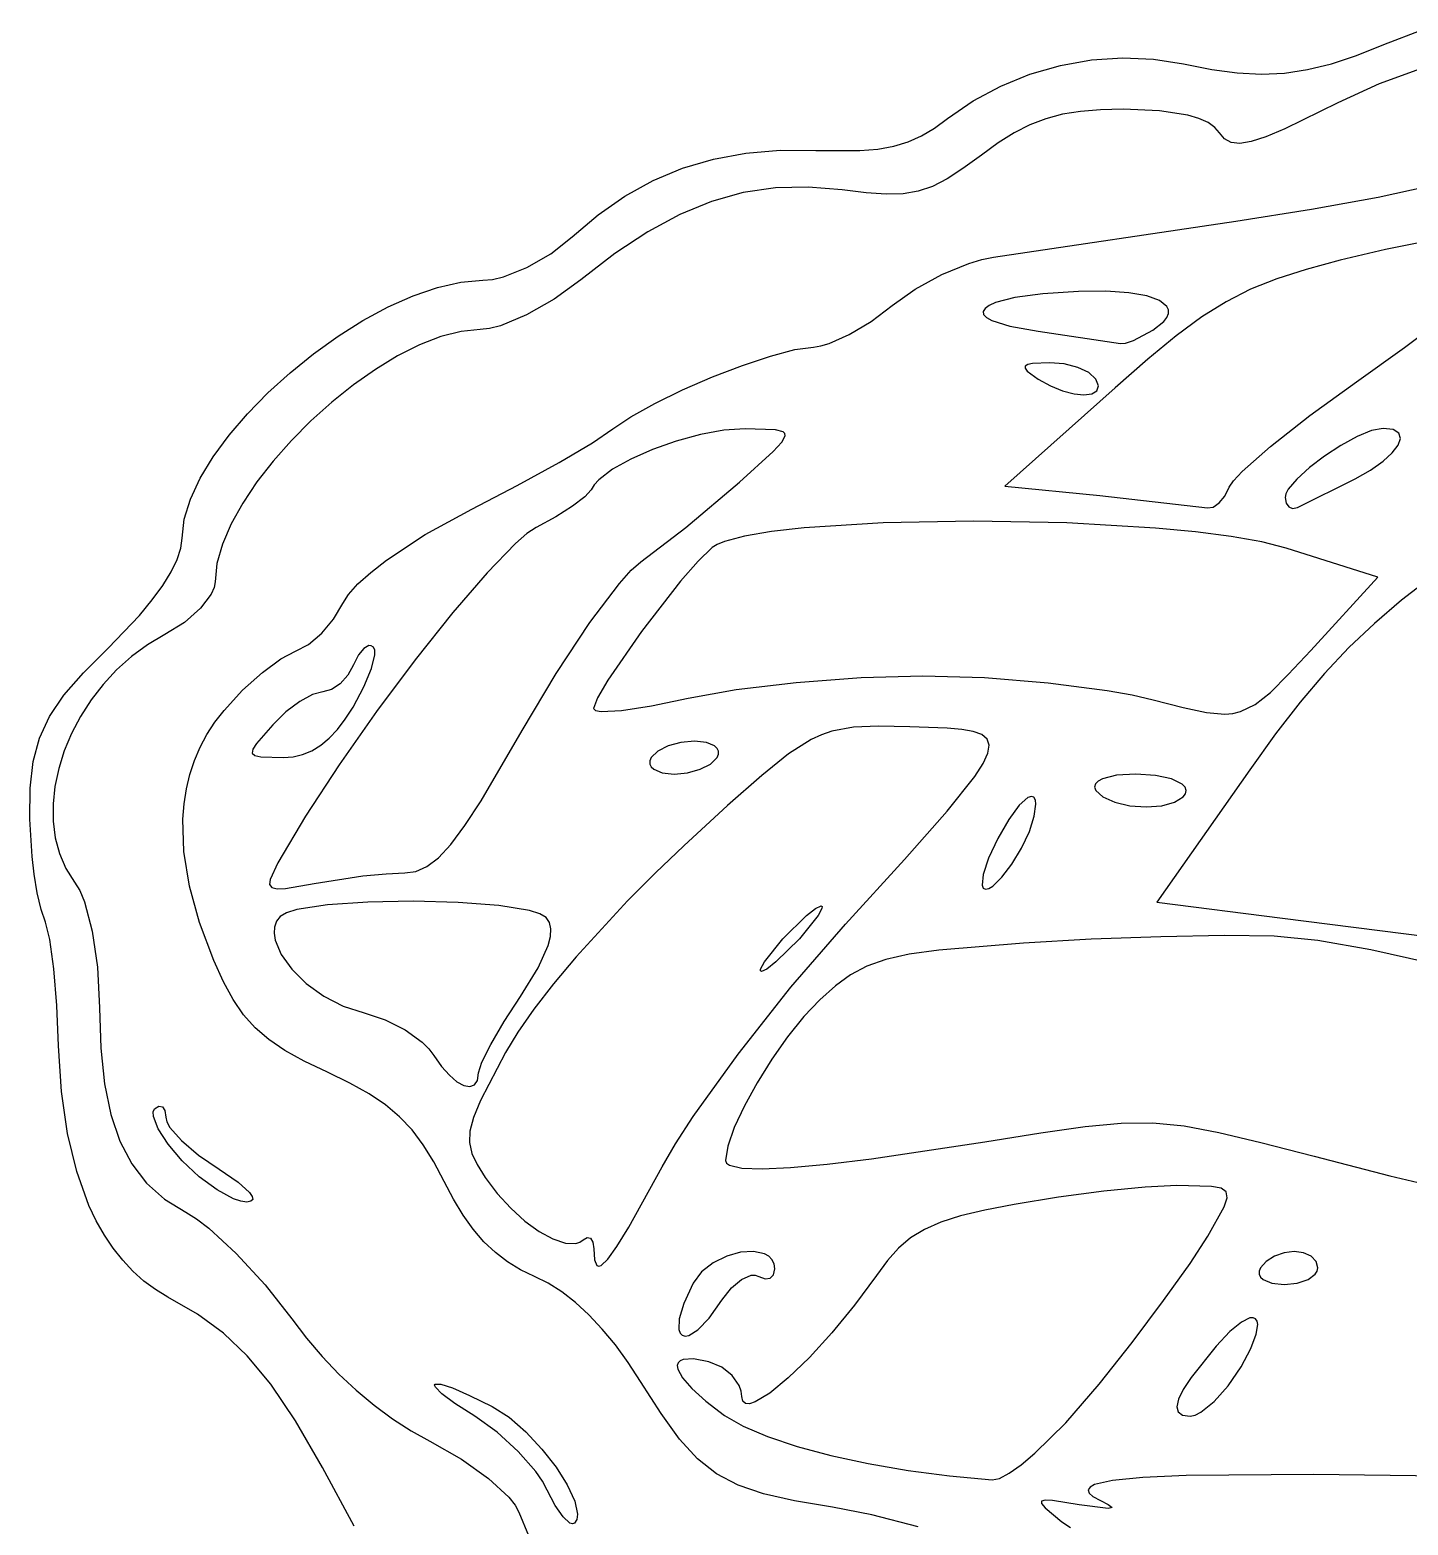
# Model space of a CAD drawing. Extents: x 9 to 1857, y 16 to 982.
# Drawn here: x 610.8 to 792.6, y 161.4 to 358.7 of the extents above; entities that cross this region are included whole.
import ezdxf

# ---------------------------------------------------------------- set-up
doc = ezdxf.new("R2010")
doc.units = 0

msp = doc.modelspace()

# ---------------------------------------------------------------- linework, layer by layer
at = {"layer": 'Layer 1'}
for p, q in [((789.44072, 356.79955), (794.503313, 358.730898)), ((782.514215, 354.259942), (785.833535, 355.359815)), ((785.833535, 355.359815), (789.44072, 356.79955)), ((742.746529, 352.882921), (746.760549, 354.036272)), ((746.760549, 354.036272), (750.860378, 354.765466)), ((750.860378, 354.765466), (754.980806, 355.055372)), ((754.980806, 355.055372), (759.056623, 354.89086)), ((759.056623, 354.89086), (763.02262, 354.2568)), ((763.02262, 354.2568), (766.722566, 353.520377)), ((766.722566, 353.520377), (770.108143, 353.065852)), ((776.337682, 353.041137), (779.382389, 353.490269)), ((779.382389, 353.490269), (782.514215, 354.259942)), ((794.299383, 353.591425), (788.811832, 351.603182)), ((735.236755, 349.364265), (738.883527, 351.320542)), ((738.883527, 351.320542), (742.746529, 352.882921)), ((770.108143, 353.065852), (773.279725, 352.902885)), ((773.279725, 352.902885), (776.337682, 353.041137)), ((788.811832, 351.603182), (783.36213, 349.09277)), ((731.87142, 347.02922), (735.236755, 349.364265)), ((747.039626, 347.591828), (744.838675, 347.010166)), ((749.423981, 347.976505), (747.039626, 347.591828)), ((752.068871, 348.189072), (749.423981, 347.976505)), ((755.05143, 348.2544), (752.068871, 348.189072)), ((759.818408, 348.053102), (755.05143, 348.2544)), ((763.572155, 347.460156), (759.818408, 348.053102)), ((765.047932, 347.021948), (763.572155, 347.460156)), ((783.36213, 349.09277), (776.381882, 345.676545)), ((728.425314, 344.754538), (730.139618, 345.769466)), ((730.139618, 345.769466), (731.87142, 347.02922)), ((742.743993, 346.206648), (740.678447, 345.156399)), ((744.838675, 347.010166), (742.743993, 346.206648)), ((766.245039, 346.491988), (765.047932, 347.021948)), ((767.155023, 345.872327), (766.245039, 346.491988)), ((767.76943, 345.16502), (767.155023, 345.872327)), ((776.381882, 345.676545), (773.879995, 344.631847)), ((722.669315, 343.005548), (724.76197, 343.389895)), ((724.76197, 343.389895), (726.6567, 343.96712)), ((726.6567, 343.96712), (728.425314, 344.754538)), ((738.564904, 343.834547), (736.32623, 342.21622)), ((740.678447, 345.156399), (738.564904, 343.834547)), ((768.428654, 344.363954), (767.76943, 345.16502)), ((769.282235, 343.888167), (768.428654, 344.363954)), ((770.41726, 343.759595), (769.282235, 343.888167)), ((771.920817, 344.000176), (770.41726, 343.759595)), ((773.879995, 344.631847), (771.920817, 344.000176)), ((696.899767, 340.47707), (700.981155, 341.684223)), ((700.981155, 341.684223), (705.264275, 342.476901)), ((705.264275, 342.476901), (709.76163, 342.859549)), ((709.76163, 342.859549), (714.48572, 342.83661)), ((714.48572, 342.83661), (720.306926, 342.796762)), ((720.306926, 342.796762), (722.669315, 343.005548)), ((736.32623, 342.21622), (733.902034, 340.429308)), ((693.007612, 338.850997), (696.899767, 340.47707)), ((733.902034, 340.429308), (731.798617, 339.059739)), ((689.292186, 336.801559), (693.007612, 338.850997)), ((709.149803, 337.884872), (704.913786, 337.25406)), ((713.484124, 337.999302), (709.149803, 337.884872)), ((717.96633, 337.61439), (713.484124, 337.999302)), ((721.125628, 337.226956), (717.96633, 337.61439)), ((727.986396, 337.430337), (725.99373, 337.099355)), ((729.874048, 338.071941), (727.986396, 337.430337)), ((731.798617, 339.059739), (729.874048, 338.071941)), ((788.689208, 336.678301), (795.306006, 338.109725)), ((685.740989, 334.324311), (689.292186, 336.801559)), ((700.726492, 336.089824), (696.538341, 334.37512)), ((704.913786, 337.25406), (700.726492, 336.089824)), ((723.754117, 337.043419), (721.125628, 337.226956)), ((725.99373, 337.099355), (723.754117, 337.043419)), ((779.90144, 335.074064), (788.689208, 336.678301)), ((682.34152, 331.41481), (685.740989, 334.324311)), ((696.538341, 334.37512), (692.29975, 332.092908)), ((737.91347, 328.74619), (769.89137, 333.48396)), ((769.89137, 333.48396), (779.90144, 335.074064)), ((692.29975, 332.092908), (687.96114, 329.226145)), ((679.514186, 329.17641), (682.34152, 331.41481)), ((789.660517, 329.76037), (783.6813, 328.34705)), ((794.716587, 330.758156), (789.660517, 329.76037)), ((676.3624, 327.359977), (679.514186, 329.17641)), ((687.96114, 329.226145), (683.47293, 325.75779)), ((731.106691, 326.43389), (734.695819, 327.916337)), ((734.695819, 327.916337), (736.378452, 328.425954)), ((736.378452, 328.425954), (737.91347, 328.74619)), ((783.6813, 328.34705), (779.186445, 327.132264)), ((667.632876, 325.4544), (670.53652, 325.69595)), ((670.53652, 325.69595), (671.819915, 325.810935)), ((671.819915, 325.810935), (673.248924, 326.141246)), ((673.248924, 326.141246), (676.3624, 327.359977)), ((683.47293, 325.75779), (679.956512, 323.203204)), ((727.584053, 324.508703), (731.106691, 326.43389)), ((775.308322, 325.886493), (771.850044, 324.498224)), ((779.186445, 327.132264), (775.308322, 325.886493)), ((658.044515, 322.178861), (661.336185, 323.652392)), ((661.336185, 323.652392), (664.549201, 324.758726)), ((664.549201, 324.758726), (667.632876, 325.4544)), ((724.56587, 322.35063), (727.584053, 324.508703)), ((744.42297, 323.912415), (740.762319, 323.399856)), ((749.14303, 324.2292), (744.42297, 323.912415)), ((752.755081, 324.254967), (749.14303, 324.2292)), ((755.770951, 324.045524), (752.755081, 324.254967)), ((758.148133, 323.623091), (755.770951, 324.045524)), ((759.84412, 323.009891), (758.148133, 323.623091)), ((771.850044, 324.498224), (768.614725, 322.855944)), ((654.724883, 320.381596), (658.044515, 322.178861)), ((679.956512, 323.203204), (676.282452, 321.111221)), ((721.781655, 320.265935), (724.56587, 322.35063)), ((736.817569, 321.98375), (736.570982, 321.584057)), ((737.366193, 322.371312), (736.817569, 321.98375)), ((738.210658, 322.740607), (737.366193, 322.371312)), ((740.762319, 323.399856), (738.210658, 322.740607)), ((760.816406, 322.228146), (759.84412, 323.009891)), ((761.017878, 321.781014), (760.816406, 322.228146)), ((761.022484, 321.300078), (761.017878, 321.781014)), ((768.614725, 322.855944), (765.405478, 320.84814)), ((651.427978, 318.304062), (654.724883, 320.381596)), ((672.886182, 319.69772), (671.428289, 319.312863)), ((676.282452, 321.111221), (672.886182, 319.69772)), ((718.896049, 318.540521), (721.781655, 320.265935)), ((736.570982, 321.584057), (736.632631, 321.178368)), ((736.632631, 321.178368), (737.008713, 320.772818)), ((737.008713, 320.772818), (737.705426, 320.373544)), ((737.705426, 320.373544), (740.085536, 319.61836)), ((758.96599, 319.09386), (760.419848, 320.247909)), ((760.419848, 320.247909), (760.824912, 320.788117)), ((760.824912, 320.788117), (761.022484, 321.300078)), ((765.405478, 320.84814), (762.025416, 318.363298)), ((792.189266, 316.818648), (798.033225, 321.231893)), ((648.20449, 315.989721), (651.427978, 318.304062)), ((664.991423, 318.252781), (662.177736, 317.160793)), ((667.681812, 318.939879), (664.991423, 318.252781)), ((670.20313, 319.17858), (667.681812, 318.939879)), ((671.428289, 319.312863), (670.20313, 319.17858)), ((716.249728, 317.353722), (718.896049, 318.540521)), ((740.085536, 319.61836), (743.82254, 318.9619)), ((743.82254, 318.9619), (754.68424, 317.36591)), ((755.358137, 317.411612), (756.390065, 317.752634)), ((756.390065, 317.752634), (758.96604, 319.09386)), ((762.025416, 318.363298), (758.277652, 315.289906)), ((758.96604, 319.09386), (758.96599, 319.09386)), ((645.105107, 313.482037), (648.20449, 315.989721)), ((659.286527, 315.707421), (656.363568, 313.936172)), ((662.177736, 317.160793), (659.286527, 315.707421)), ((708.522258, 315.696078), (711.734582, 316.540223)), ((711.734582, 316.540223), (714.18337, 316.88487)), ((714.18337, 316.88487), (715.122761, 317.018344)), ((715.122761, 317.018344), (716.249728, 317.353722)), ((754.68424, 317.36591), (755.358137, 317.411612)), ((785.8144, 312.2727), (792.189266, 316.818648)), ((656.363568, 313.936172), (653.454633, 311.890552)), ((700.842705, 312.932558), (704.805324, 314.45825)), ((704.805324, 314.45825), (708.522258, 315.696078)), ((742.128602, 314.363116), (742.113054, 314.083745)), ((742.113054, 314.083745), (742.395341, 313.714389)), ((742.449708, 314.563503), (742.128602, 314.363116)), ((743.08409, 314.695908), (742.449708, 314.563503)), ((745.32357, 314.80078), (743.08409, 314.695908)), ((747.277551, 314.642288), (745.32357, 314.80078)), ((749.079384, 314.186154), (747.277551, 314.642288)), ((750.528842, 313.502565), (749.079384, 314.186154)), ((758.277652, 315.289906), (753.9653, 311.51645)), ((642.180521, 310.824475), (645.105107, 313.482037)), ((653.454633, 311.890552), (650.605496, 309.61407)), ((696.893325, 311.224816), (700.842705, 312.932558)), ((742.395341, 313.714389), (743.82254, 312.66171)), ((743.82254, 312.66171), (745.448106, 311.754188)), ((751.4257, 312.66171), (750.528842, 313.502565)), ((751.76532, 311.754188), (751.4257, 312.66171)), ((751.4257, 312.66171), (751.4257, 312.66171)), ((779.672864, 307.844194), (785.8144, 312.2727)), ((639.481419, 308.060496), (642.180521, 310.824475)), ((693.216109, 309.440843), (696.893325, 311.224816)), ((753.9653, 311.51645), (739.4326, 298.54165)), ((745.448106, 311.754188), (747.056436, 311.105959)), ((747.056436, 311.105959), (748.559695, 310.717021)), ((748.559695, 310.717021), (749.870048, 310.587375)), ((749.870048, 310.587375), (750.899659, 310.717021)), ((750.899659, 310.717021), (751.560695, 311.105959)), ((751.560695, 311.105959), (751.76532, 311.754188)), ((637.058493, 305.233565), (639.481419, 308.060496)), ((650.605496, 309.61407), (647.86193, 307.15023)), ((690.069983, 307.686456), (693.216109, 309.440843)), ((774.464338, 303.750749), (779.672864, 307.844194)), ((647.86193, 307.15023), (645.26971, 304.54254)), ((685.025265, 304.248155), (687.71387, 306.06747)), ((687.71387, 306.06747), (690.069983, 307.686456)), ((702.344443, 305.896265), (699.253677, 305.331665)), ((705.15262, 306.08598), (702.344443, 305.896265)), ((709.172975, 305.942608), (705.15262, 306.08598)), ((710.153367, 305.672348), (709.172975, 305.942608)), ((787.831468, 305.851079), (785.905183, 305.056423)), ((789.3649, 306.14476), (787.831468, 305.851079)), ((790.677035, 305.981711), (789.3649, 306.14476)), ((791.424239, 305.526435), (790.677035, 305.981711)), ((634.962431, 302.387145), (637.058493, 305.233565)), ((645.26971, 304.54254), (642.874609, 301.834508)), ((680.613216, 301.646303), (685.025265, 304.248155)), ((696.059693, 304.463122), (692.941868, 303.361578)), ((699.253677, 305.331665), (696.059693, 304.463122)), ((708.870798, 303.074451), (710.010995, 304.321005)), ((710.010995, 304.321005), (710.435613, 305.159392)), ((710.382303, 305.451378), (710.153367, 305.672348)), ((710.435613, 305.159392), (710.382303, 305.451378)), ((783.770147, 303.890374), (781.610463, 302.482514)), ((785.905183, 305.056423), (783.770147, 303.890374)), ((790.561225, 302.915293), (791.337837, 303.942421)), ((791.337837, 303.942421), (791.635008, 304.829737)), ((791.635008, 304.829737), (791.424239, 305.526435)), ((633.243923, 299.5647), (634.962431, 302.387145)), ((690.079573, 302.097974), (687.652185, 300.743254)), ((692.941868, 303.361578), (690.079573, 302.097974)), ((704.4088, 299.0259), (708.870798, 303.074451)), ((770.738992, 300.447855), (774.464338, 303.750749)), ((781.610463, 302.482514), (779.610233, 300.962423)), ((789.333667, 301.799156), (790.561225, 302.915293)), ((642.874609, 301.834508), (640.7224, 299.069638)), ((675.089594, 298.609184), (680.613216, 301.646303)), ((687.652185, 300.743254), (685.839076, 299.368358)), ((769.604441, 299.235204), (770.738992, 300.447855)), ((779.610233, 300.962423), (777.953561, 299.459682)), ((785.6397, 299.50308), (787.68366, 300.644817)), ((787.68366, 300.644817), (789.333667, 301.799156)), ((631.953659, 296.809694), (633.243923, 299.5647)), ((640.7224, 299.069638), (638.858858, 296.291439)), ((669.06627, 295.48407), (675.089594, 298.609184)), ((684.81962, 298.04423), (684.018315, 297.132298)), ((685.21893, 298.695514), (684.81962, 298.04423)), ((685.839076, 299.368358), (685.21893, 298.695514)), ((697.316449, 293.052396), (704.4088, 299.0259)), ((739.4326, 298.54165), (751.946, 297.2776)), ((768.449859, 297.213114), (769.0469, 298.39105)), ((769.0469, 298.39105), (769.047, 298.391)), ((769.047, 298.391), (769.604441, 299.235204)), ((776.824549, 298.103874), (776.515448, 297.521564)), ((777.953561, 299.459682), (776.824549, 298.103874)), ((778.0366, 295.71486), (785.6397, 299.50308)), ((785.6397, 299.50308), (785.6397, 299.50308)), ((631.142328, 294.165589), (631.953659, 296.809694)), ((638.858858, 296.291439), (637.329756, 293.543417)), ((684.018315, 297.132298), (682.383091, 295.88749)), ((751.946, 297.2776), (766.1568, 295.64835)), ((766.909991, 295.751748), (767.70595, 296.303341)), ((767.70595, 296.303341), (768.449859, 297.213114)), ((776.515448, 297.521564), (776.4073, 297.02458)), ((776.4073, 297.02458), (776.535864, 296.270455)), ((776.535864, 296.270455), (776.885913, 295.772142)), ((630.86062, 291.67585), (631.142328, 294.165589)), ((662.94901, 292.120349), (669.06627, 295.48407)), ((680.152047, 294.473542), (677.56328, 293.05419)), ((682.383091, 295.88749), (680.152047, 294.473542)), ((766.1568, 295.64835), (766.909991, 295.751748)), ((776.885913, 295.772142), (777.40398, 295.572618)), ((777.40398, 295.572618), (778.0366, 295.71486)), ((637.329756, 293.543417), (636.180869, 290.869079)), ((657.823134, 288.740363), (662.94901, 292.120349)), ((676.365375, 292.263156), (674.862512, 290.974037)), ((677.56328, 293.05419), (676.365375, 292.263156)), ((691.3748, 288.5222), (697.316449, 293.052396)), ((708.626366, 292.53815), (705.070725, 291.938266)), ((712.949472, 293.02794), (708.626366, 292.53815)), ((723.369214, 293.677617), (712.949472, 293.02794)), ((735.272225, 293.888066), (723.369214, 293.677617)), ((747.600776, 293.660055), (735.272225, 293.888066)), ((759.297141, 292.99435), (747.600776, 293.660055)), ((764.577713, 292.497602), (759.297141, 292.99435)), ((769.303591, 291.891719), (764.577713, 292.497602)), ((630.206211, 288.862207), (630.695208, 290.355913)), ((630.695208, 290.355913), (630.86062, 291.67585)), ((636.180869, 290.869079), (635.457969, 288.311931)), ((674.862512, 290.974037), (671.09684, 287.102773)), ((700.7907, 290.40783), (698.95945, 288.629896)), ((701.465481, 290.831803), (700.7907, 290.40783)), ((702.414764, 291.228192), (701.465481, 290.831803)), ((705.070725, 291.938266), (702.414764, 291.228192)), ((773.342559, 291.176796), (769.303591, 291.891719)), ((776.5624, 290.35293), (773.342559, 291.176796)), ((788.6689, 286.50897), (776.5624, 290.35293)), ((629.40449, 287.210864), (630.206211, 288.862207)), ((635.457969, 288.311931), (635.20683, 285.91548)), ((655.749764, 287.130471), (657.823134, 288.740363)), ((690.131171, 287.435671), (691.3748, 288.5222)), ((698.95945, 288.629896), (696.645015, 285.992294)), ((628.300905, 285.418018), (629.40449, 287.210864)), ((654.0656, 285.619955), (655.749764, 287.130471)), ((671.09684, 287.102773), (666.576121, 281.842864)), ((688.555954, 285.681695), (690.131171, 287.435671)), ((779.7895, 276.83751), (788.6689, 286.50897)), ((795.739288, 286.525923), (791.793175, 283.483313)), ((626.906316, 283.4998), (628.300905, 285.418018)), ((634.685019, 284.265328), (633.264246, 282.400257)), ((635.071857, 285.131572), (634.685019, 284.265328)), ((635.20683, 285.91548), (635.071857, 285.131572)), ((652.05337, 283.03497), (652.817762, 284.243294)), ((652.817762, 284.243294), (654.0656, 285.619955)), ((684.66736, 280.536713), (688.555954, 285.681695)), ((696.645015, 285.992294), (691.463321, 279.356706)), ((625.231584, 281.472345), (626.906316, 283.4998)), ((633.264246, 282.400257), (631.1615, 280.549126)), ((650.851193, 280.977112), (652.05337, 283.03497)), ((791.793175, 283.483313), (788.188555, 280.413889)), ((621.08513, 277.15425), (625.231584, 281.472345)), ((631.1615, 280.549126), (628.59377, 278.94079)), ((649.277891, 279.105021), (650.851193, 280.977112)), ((666.576121, 281.842864), (661.610211, 275.596773)), ((680.222236, 273.817873), (684.66736, 280.536713)), ((788.188555, 280.413889), (784.824025, 277.215677)), ((628.59377, 278.94079), (626.301509, 277.597549)), ((647.537529, 277.625122), (649.277891, 279.105021)), ((691.463321, 279.356706), (687.039092, 272.938305)), ((617.82093, 273.888125), (621.08513, 277.15425)), ((626.301509, 277.597549), (624.169896, 276.036147)), ((643.876215, 275.742594), (645.83417, 276.74384)), ((645.83417, 276.74384), (647.537529, 277.625122)), ((654.115934, 276.244425), (653.48573, 274.95686)), ((654.819303, 277.111543), (654.115934, 276.244425)), ((655.509985, 277.481998), (654.819303, 277.111543)), ((655.82374, 277.457162), (655.509985, 277.481998)), ((656.10213, 277.27958), (655.82374, 277.457162)), ((655.825663, 274.440565), (656.275422, 276.26942)), ((656.272178, 276.893067), (656.10213, 277.27958)), ((656.275422, 276.26942), (656.272178, 276.893067)), ((776.835363, 273.65136), (779.7895, 276.83751)), ((784.824025, 277.215677), (781.598179, 273.786705)), ((622.208713, 274.283382), (620.427742, 272.366056)), ((624.169896, 276.036147), (622.208713, 274.283382)), ((641.442633, 273.936035), (643.876215, 275.742594)), ((653.48573, 274.95686), (652.741686, 273.570922)), ((654.841179, 272.052698), (655.825663, 274.440565)), ((661.610211, 275.596773), (656.508966, 268.766965)), ((615.266449, 270.944609), (617.82093, 273.888125)), ((620.427742, 272.366056), (618.836763, 270.310968)), ((638.843364, 271.580484), (641.442633, 273.936035)), ((651.728358, 272.435958), (650.578938, 271.66909)), ((652.741686, 273.570922), (651.728358, 272.435958)), ((675.7338, 266.2558), (680.222236, 273.817873)), ((687.039092, 272.938305), (685.671487, 270.572187)), ((703.963678, 271.694447), (711.90245, 272.630832)), ((711.90245, 272.630832), (720.457272, 273.264934)), ((720.457272, 273.264934), (728.6124, 273.50003)), ((728.6124, 273.50005), (736.722244, 273.252792)), ((728.6124, 273.50003), (728.6124, 273.50005)), ((736.722244, 273.252792), (745.15365, 272.574119)), ((745.15365, 272.574119), (752.909756, 271.567678)), ((774.469959, 271.295734), (776.835363, 273.65136)), ((781.598179, 273.786705), (778.409613, 270.024998)), ((613.353923, 268.138096), (615.266449, 270.944609)), ((636.38835, 268.93226), (638.843364, 271.580484)), ((648.072128, 271.044619), (646.372245, 270.111195)), ((649.42662, 271.38744), (648.072128, 271.044619)), ((650.578938, 271.66909), (649.42662, 271.38744)), ((653.4103, 269.3655), (654.841179, 272.052698)), ((685.671487, 270.572187), (685.1658, 269.17433)), ((692.80672, 269.534393), (697.6567, 270.5525)), ((697.6567, 270.5525), (703.963678, 271.694447)), ((752.909756, 271.567678), (756.223052, 270.973936)), ((756.223052, 270.973936), (758.9937, 270.33712)), ((758.9937, 270.33712), (762.944418, 269.309302)), ((772.449589, 269.694457), (774.469959, 271.295734)), ((618.836763, 270.310968), (617.445558, 268.144919)), ((635.187192, 267.380605), (636.38835, 268.93226)), ((644.544233, 268.729729), (642.80535, 267.04278)), ((646.372245, 270.111195), (644.544233, 268.729729)), ((656.508966, 268.766965), (651.582242, 261.755905)), ((652.390958, 267.774641), (653.4103, 269.3655)), ((653.4103, 269.3655), (653.4103, 269.3655)), ((685.1658, 269.17433), (685.420741, 268.920714)), ((685.420741, 268.920714), (686.151411, 268.800086)), ((686.151411, 268.800086), (688.835004, 268.935181)), ((688.835004, 268.935181), (692.80672, 269.534393)), ((762.944418, 269.309302), (766.021666, 268.65495)), ((766.021666, 268.65495), (768.469143, 268.450241)), ((768.469143, 268.450241), (769.532874, 268.540308)), ((769.532874, 268.540308), (770.53055, 268.771351)), ((770.53055, 268.771351), (772.449589, 269.694457)), ((778.409613, 270.024998), (775.156921, 265.828584)), ((612.015585, 265.282975), (613.353923, 268.138096)), ((617.445558, 268.144919), (616.263908, 265.894709)), ((634.134956, 265.757964), (635.187192, 267.380605)), ((642.80535, 267.04278), (640.677462, 264.578609)), ((650.260156, 265.259412), (651.342504, 266.407096)), ((651.342504, 266.407096), (652.390958, 267.774641)), ((719.451634, 266.719693), (716.602148, 266.188631)), ((722.764329, 266.849143), (719.451634, 266.719693)), ((726.88964, 266.76079), (722.764329, 266.849143)), ((731.828542, 266.576024), (726.88964, 266.76079)), ((733.73848, 266.410267), (731.828542, 266.576024)), ((735.258329, 266.143152), (733.73848, 266.410267)), ((611.183672, 262.193639), (612.015585, 265.282975)), ((616.263908, 265.894709), (615.301595, 263.587137)), ((633.231664, 264.0649), (634.134956, 265.757964)), ((640.677462, 264.578609), (640.194009, 263.808395)), ((649.139131, 264.328139), (650.260156, 265.259412)), ((670.321642, 256.987881), (675.7338, 266.2558)), ((696.663324, 264.699031), (694.993414, 264.232321)), ((698.45621, 264.87044), (696.663324, 264.699031)), ((700.037227, 264.699031), (698.45621, 264.87044)), ((701.130251, 264.232321), (700.037227, 264.699031)), ((713.866465, 265.07215), (710.895179, 263.186443)), ((715.241919, 265.715056), (713.866465, 265.07215)), ((716.602148, 266.188631), (715.241919, 265.715056)), ((736.37528, 265.735347), (735.258329, 266.143152)), ((737.07652, 265.147519), (736.37528, 265.735347)), ((737.34924, 264.340336), (737.07652, 265.147519)), ((775.156921, 265.828584), (771.7387, 261.09549)), ((615.301595, 263.587137), (614.5684, 261.249005)), ((632.477338, 262.301976), (633.231664, 264.0649)), ((640.194009, 263.808395), (640.117249, 263.283498)), ((640.117249, 263.283498), (640.461957, 262.956968)), ((640.461957, 262.956968), (641.242906, 262.781859)), ((641.242906, 262.781859), (644.17263, 262.69811)), ((644.17263, 262.69811), (645.49618, 262.798261)), ((645.49618, 262.798261), (646.761925, 263.101015)), ((646.761925, 263.101015), (647.974649, 263.609824)), ((647.974649, 263.609824), (649.139131, 264.328139)), ((692.76898, 262.69811), (692.587959, 262.261735)), ((693.633095, 263.541589), (692.76898, 262.69811)), ((694.993414, 264.232321), (693.633095, 263.541589)), ((700.594185, 261.854636), (701.4583, 262.69811)), ((701.462983, 263.910503), (701.130251, 264.232321)), ((701.4583, 262.69811), (701.639321, 263.134488)), ((701.4583, 262.69811), (701.4583, 262.69811)), ((701.636778, 263.541589), (701.462983, 263.910503)), ((701.639321, 263.134488), (701.636778, 263.541589)), ((710.895179, 263.186443), (707.338884, 260.347702)), ((736.557879, 261.910575), (737.18063, 263.274465)), ((737.18063, 263.274465), (737.34924, 264.340336)), ((610.790418, 258.684478), (611.183672, 262.193639)), ((614.5684, 261.249005), (614.074104, 258.907112)), ((631.41568, 258.568792), (631.872003, 260.469752)), ((631.872003, 260.469752), (632.477338, 262.301976)), ((651.582242, 261.755905), (647.139894, 254.966059)), ((692.587959, 262.261735), (692.590502, 261.854636)), ((692.590502, 261.854636), (692.764297, 261.485721)), ((692.764297, 261.485721), (693.097029, 261.163903)), ((693.097029, 261.163903), (694.190053, 260.697191)), ((694.190053, 260.697191), (695.77107, 260.52578)), ((695.77107, 260.52578), (697.563956, 260.697191)), ((697.563956, 260.697191), (699.233866, 261.163903)), ((699.233866, 261.163903), (700.594185, 261.854636)), ((735.468176, 260.209333), (736.557879, 261.910575)), ((756.7251, 260.52578), (754.150835, 260.364579)), ((759.305323, 260.354369), (756.7251, 260.52578)), ((771.7387, 261.09549), (759.4693, 243.61749)), ((610.768059, 254.569885), (610.790418, 258.684478)), ((614.074104, 258.907112), (613.828489, 256.588259)), ((631.108392, 256.599657), (631.41568, 258.568792)), ((707.338884, 260.347702), (702.848173, 256.37212)), ((731.836676, 255.637465), (735.468176, 260.209333)), ((751.37539, 259.227553), (751.266448, 258.810669)), ((751.266448, 258.810669), (751.42251, 258.35345)), ((751.733819, 259.597743), (751.37539, 259.227553)), ((752.326215, 259.914883), (751.733819, 259.597743)), ((754.150835, 260.364579), (752.326215, 259.914883)), ((761.418288, 259.887658), (759.305323, 260.354369)), ((762.845958, 259.196924), (761.418288, 259.887658)), ((763.234672, 258.789825), (762.845958, 259.196924)), ((763.3703, 258.35345), (763.234672, 258.789825)), ((613.828489, 256.588259), (613.841336, 254.319245)), ((630.950163, 254.56291), (631.108392, 256.599657)), ((668.183165, 253.718708), (670.321642, 256.987881)), ((742.483183, 257.437112), (741.326121, 256.404205)), ((742.928419, 257.588144), (742.483183, 257.437112)), ((743.25873, 257.46588), (742.928419, 257.588144)), ((743.458841, 257.095706), (743.25873, 257.46588)), ((743.317455, 254.959548), (743.530921, 256.536221)), ((743.530921, 256.536221), (743.458841, 257.095706)), ((751.42251, 258.35345), (752.362223, 257.509976)), ((752.362223, 257.509976), (753.928363, 256.819242)), ((753.928363, 256.819242), (755.902873, 256.352531)), ((760.12663, 256.352531), (761.812688, 256.819242)), ((761.812688, 256.819242), (762.951902, 257.509976)), ((762.951902, 257.509976), (763.262076, 257.917075)), ((763.262076, 257.917075), (763.3703, 258.35345)), ((763.3703, 258.35345), (763.3703, 258.35345)), ((611.04883, 249.66425), (610.768059, 254.569885)), ((631.080967, 250.288828), (630.950163, 254.56291)), ((647.139894, 254.966059), (643.49178, 248.79989)), ((702.848173, 256.37212), (697.07364, 251.07589)), ((726.183645, 249.244203), (731.836676, 255.637465)), ((739.943919, 254.545248), (738.49295, 252.03833)), ((741.326121, 256.404205), (739.943919, 254.545248)), ((742.671269, 252.956323), (743.317455, 254.959548)), ((755.902873, 256.352531), (758.0677, 256.18112)), ((758.0677, 256.18112), (760.12663, 256.352531)), ((613.841336, 254.319245), (614.122426, 252.126871)), ((666.326059, 251.241761), (668.183165, 253.718708)), ((741.6453, 250.74701), (742.671269, 252.956323)), ((614.122426, 252.126871), (614.681541, 250.037937)), ((664.677552, 249.46882), (666.326059, 251.241761)), ((697.07364, 251.07589), (693.30867, 247.500174)), ((738.49295, 252.03833), (737.290732, 249.429524)), ((740.3706, 248.639597), (741.6453, 250.74701)), ((741.6453, 250.74701), (741.6453, 250.74701)), ((611.318577, 247.298444), (611.04883, 249.66425)), ((614.681541, 250.037937), (615.528462, 248.079244)), ((631.808275, 245.751044), (631.080967, 250.288828)), ((643.49178, 248.79989), (642.458417, 246.605832)), ((663.164871, 248.31166), (664.677552, 249.46882)), ((718.4066, 240.71489), (726.183645, 249.244203)), ((737.290732, 249.429524), (736.585795, 247.293136)), ((739.047154, 246.913809), (740.3706, 248.639597)), ((611.74631, 244.871544), (611.318577, 247.298444)), ((615.528462, 248.079244), (616.67297, 246.27759)), ((648.25998, 246.08447), (654.686484, 247.078424)), ((654.686484, 247.078424), (657.775127, 247.380789)), ((657.775127, 247.380789), (660.25588, 247.49184)), ((660.25588, 247.49184), (660.2559, 247.4918)), ((660.2559, 247.4918), (661.715245, 247.682061)), ((661.715245, 247.682061), (663.164871, 248.31166)), ((693.30867, 247.500174), (689.634556, 243.804361)), ((736.585795, 247.293136), (736.431081, 245.84963)), ((737.831338, 245.747736), (739.047154, 246.913809)), ((612.273238, 242.668667), (611.74631, 244.871544)), ((616.67297, 246.27759), (617.36059, 245.142639)), ((617.36059, 245.142639), (617.983427, 243.660914)), ((633.132269, 240.954056), (631.808275, 245.751044)), ((642.458417, 246.605832), (642.39462, 245.946527)), ((642.39462, 245.946527), (642.68793, 245.547613)), ((642.68793, 245.547613), (643.379734, 245.385519)), ((643.379734, 245.385519), (644.511418, 245.436677)), ((644.511418, 245.436677), (648.25998, 246.08447)), ((736.431081, 245.84963), (736.576601, 245.456603)), ((736.576601, 245.456603), (736.87953, 245.31947)), ((736.87953, 245.31947), (737.312659, 245.430247)), ((737.312659, 245.430247), (737.831338, 245.747736)), ((617.983427, 243.660914), (619.004141, 239.813127)), ((650.051381, 243.26962), (645.980869, 242.642519)), ((655.381354, 243.632981), (650.051381, 243.26962)), ((661.341634, 243.735412), (655.381354, 243.632981)), ((667.303068, 243.579723), (661.341634, 243.735412)), ((672.636504, 243.168721), (667.303068, 243.579723)), ((676.712789, 242.505217), (672.636504, 243.168721)), ((689.634556, 243.804361), (682.847165, 236.386634)), ((713.246039, 241.870814), (714.436143, 242.804239)), ((714.436143, 242.804239), (715.16813, 243.14706)), ((715.279618, 242.804239), (714.780246, 241.870814)), ((715.16813, 243.14706), (715.306067, 243.058385)), ((715.306067, 243.058385), (715.279618, 242.804239)), ((759.4693, 243.61749), (776.0833, 241.5173)), ((612.84057, 240.97493), (612.273238, 242.668667)), ((613.401204, 238.681241), (612.84057, 240.97493)), ((635.05313, 235.90236), (633.132269, 240.954056)), ((643.310879, 241.09299), (643.044926, 240.343617)), ((643.79897, 241.74887), (643.310879, 241.09299)), ((644.614521, 242.229189), (643.79897, 241.74887)), ((645.980869, 242.642519), (644.614521, 242.229189)), ((678.08289, 242.079655), (676.712789, 242.505217)), ((678.90277, 241.59202), (678.08289, 242.079655)), ((679.335632, 240.94769), (678.90277, 241.59202)), ((679.525897, 240.120902), (679.335632, 240.94769)), ((710.1501, 238.80239), (713.246039, 241.870814)), ((714.780246, 241.870814), (712.32243, 238.80239)), ((776.0833, 241.5173), (795.1599, 239.1098)), ((619.004141, 239.813127), (619.673895, 235.046197)), ((643.044926, 240.343617), (642.987211, 239.516766)), ((642.987211, 239.516766), (643.123832, 238.62845)), ((679.175515, 237.910332), (679.472785, 239.10925)), ((679.472785, 239.10925), (679.525897, 240.120902)), ((707.69228, 235.733975), (710.1501, 238.80239)), ((712.32243, 238.80239), (709.226487, 235.733975)), ((710.1501, 238.80239), (710.1501, 238.80239)), ((711.197319, 232.393629), (718.4066, 240.71489)), ((760.013675, 239.062096), (750.798081, 238.726231)), ((768.431456, 239.201966), (760.013675, 239.062096)), ((774.9655, 239.11652), (768.431456, 239.201966)), ((780.7101, 238.543767), (774.9655, 239.11652)), ((613.909891, 234.844868), (613.401204, 238.681241)), ((643.123832, 238.62845), (643.924483, 236.731482)), ((677.845385, 234.941082), (679.175515, 237.910332)), ((730.732887, 237.294972), (726.821109, 236.749521)), ((741.8706, 238.22369), (730.732887, 237.294972)), ((750.798081, 238.726231), (741.8706, 238.22369)), ((787.707836, 237.326022), (780.7101, 238.543767)), ((795.372601, 235.627027), (787.707836, 237.326022)), ((614.310626, 230.0004), (613.909891, 234.844868)), ((619.673895, 235.046197), (619.93147, 229.67209)), ((636.324977, 233.119384), (635.05313, 235.90236)), ((643.924483, 236.731482), (645.335675, 234.78083)), ((675.52927, 231.19392), (677.845385, 234.941082)), ((682.847165, 236.386634), (679.878025, 232.831813)), ((707.192911, 234.800551), (707.69228, 235.733975)), ((709.226487, 235.733975), (708.036385, 234.800551)), ((721.206584, 235.189343), (719.061788, 234.051779)), ((723.71935, 236.068117), (721.206584, 235.189343)), ((726.821109, 236.749521), (723.71935, 236.068117)), ((637.600976, 230.770229), (636.324977, 233.119384)), ((645.335675, 234.78083), (647.246204, 232.904607)), ((647.246204, 232.904607), (649.544865, 231.23093)), ((679.878025, 232.831813), (677.288012, 229.491085)), ((707.166462, 234.546405), (707.192911, 234.800551)), ((707.3044, 234.45773), (707.166462, 234.546405)), ((708.036385, 234.800551), (707.3044, 234.45773)), ((719.061788, 234.051779), (717.063934, 232.594008)), ((649.544865, 231.23093), (652.120455, 229.887912)), ((673.367525, 227.860935), (675.52927, 231.19392)), ((704.227241, 223.578652), (711.197319, 232.393629)), ((717.063934, 232.594008), (714.992, 230.75461)), ((614.5474, 224.68243), (614.310626, 230.0004)), ((619.93147, 229.67209), (620.114205, 224.338882)), ((638.964874, 228.772567), (637.600976, 230.770229)), ((652.120455, 229.887912), (654.86177, 229.00367)), ((654.86177, 229.00367), (657.635836, 228.111887)), ((677.288012, 229.491085), (675.149194, 226.447994)), ((714.992, 230.75461), (712.896718, 228.547565)), ((640.500419, 227.04407), (638.964874, 228.772567)), ((642.291359, 225.502409), (640.500419, 227.04407)), ((657.635836, 228.111887), (660.296838, 226.75826)), ((671.597244, 224.850699), (673.367525, 227.860935)), ((712.896718, 228.547565), (710.754446, 225.870786)), ((644.421442, 224.065256), (642.291359, 225.502409)), ((660.296838, 226.75826), (662.542598, 225.12663)), ((662.542598, 225.12663), (663.415332, 224.264015)), ((675.149194, 226.447994), (673.53364, 223.78609)), ((710.754446, 225.870786), (708.665774, 222.895705)), ((614.922117, 218.639748), (614.5474, 224.68243)), ((620.114205, 224.338882), (620.612506, 219.661202)), ((646.974417, 222.650283), (644.421442, 224.065256)), ((663.415332, 224.264015), (664.07094, 223.40084)), ((664.07094, 223.40084), (665.095178, 221.934337)), ((673.53364, 223.78609), (670.228542, 217.437534)), ((670.401108, 222.493748), (671.597244, 224.850699)), ((698.291168, 215.32132), (704.227241, 223.578652)), ((650.03403, 221.17516), (646.974417, 222.650283)), ((652.992799, 219.739926), (650.03403, 221.17516)), ((665.095178, 221.934337), (666.124453, 220.771616)), ((669.818827, 220.10595), (669.96179, 221.12065)), ((669.96179, 221.12065), (669.9618, 221.12062)), ((669.9618, 221.12062), (670.401108, 222.493748)), ((708.665774, 222.895705), (706.731294, 219.79375)), ((620.612506, 219.661202), (621.446472, 215.591604)), ((655.522744, 218.32445), (652.992799, 219.739926)), ((666.124453, 220.771616), (667.115121, 219.929568)), ((667.115121, 219.929568), (668.023536, 219.425085)), ((668.023536, 219.425085), (668.806056, 219.27506)), ((668.806056, 219.27506), (669.419034, 219.496384)), ((669.419034, 219.496384), (669.818827, 220.10595)), ((706.731294, 219.79375), (705.051595, 216.736353)), ((615.722276, 213.100437), (614.922117, 218.639748)), ((657.690453, 216.866338), (655.522744, 218.32445)), ((670.228542, 217.437534), (669.299843, 215.218069)), ((621.446472, 215.591604), (622.6362, 212.08264)), ((627.043162, 215.943727), (627.23183, 216.34703)), ((627.068134, 215.353544), (627.043162, 215.943727)), ((627.699327, 213.725397), (627.068134, 215.353544)), ((627.23183, 216.34703), (627.797477, 216.71018)), ((627.797477, 216.71018), (628.26069, 216.62204)), ((628.26069, 216.62204), (628.573671, 216.119015)), ((628.573671, 216.119015), (628.68862, 215.23751)), ((628.68862, 215.23751), (628.832718, 214.634135)), ((659.562518, 215.303192), (657.690453, 216.866338)), ((661.205527, 213.572618), (659.562518, 215.303192)), ((669.299843, 215.218069), (668.819241, 213.42234)), ((695.959259, 211.730319), (698.291168, 215.32132)), ((705.051595, 216.736353), (703.72727, 213.894944)), ((616.93956, 208.083601), (615.722276, 213.100437)), ((629.006065, 211.688309), (627.699327, 213.725397)), ((628.832718, 214.634135), (629.245705, 213.901399)), ((629.245705, 213.901399), (630.76252, 212.160571)), ((662.686073, 211.612218), (661.205527, 213.572618)), ((668.819241, 213.42234), (668.760884, 211.890742)), ((703.72727, 213.894944), (702.858908, 211.440953)), ((736.7909, 212.0015), (744.191632, 213.187444)), ((744.191632, 213.187444), (750.011253, 214.011109)), ((750.011253, 214.011109), (754.758904, 214.450122)), ((754.758904, 214.450122), (758.943725, 214.482111)), ((758.943725, 214.482111), (763.074855, 214.084703)), ((763.074855, 214.084703), (767.661434, 213.235525)), ((767.661434, 213.235525), (773.212603, 211.912205)), ((622.6362, 212.08264), (624.201786, 209.086863)), ((630.869, 209.468), (629.006065, 211.688309)), ((630.76252, 212.160571), (633.007405, 210.240481)), ((664.070743, 209.359598), (662.686073, 211.612218)), ((668.760884, 211.890742), (669.09892, 210.463671)), ((694.1839, 208.67299), (695.959259, 211.730319)), ((702.858908, 211.440953), (702.5471, 209.54581)), ((721.846573, 209.767012), (736.7909, 212.0015)), ((773.212603, 211.912205), (780.2375, 210.09237)), ((633.116973, 207.363344), (630.869, 209.468)), ((630.869, 209.468), (630.869, 209.468)), ((633.007405, 210.240481), (635.7487, 208.36658)), ((665.42613, 206.75236), (664.070743, 209.359598)), ((669.09892, 210.463671), (669.807496, 208.981522)), ((702.5471, 209.54581), (702.681837, 209.192096)), ((702.681837, 209.192096), (703.085789, 208.906138)), ((715.962476, 209.05435), (721.846573, 209.767012)), ((780.2375, 210.09237), (790.240278, 207.51199)), ((618.565652, 203.608341), (616.93956, 208.083601)), ((624.201786, 209.086863), (626.163329, 206.556827)), ((635.472081, 205.641085), (633.116973, 207.363344)), ((635.7487, 208.36658), (638.237115, 206.68551)), ((669.807496, 208.981522), (670.86076, 207.28469)), ((670.86076, 207.28469), (672.437032, 205.156477)), ((689.791298, 200.713168), (694.18393, 208.673)), ((694.18393, 208.673), (694.1839, 208.67299)), ((703.085789, 208.906138), (704.699783, 208.537379)), ((704.699783, 208.537379), (707.385969, 208.43931)), ((707.385969, 208.43931), (711.141237, 208.611709)), ((711.141237, 208.611709), (715.962476, 209.05435)), ((790.240278, 207.51199), (797.903803, 205.71883)), ((626.163329, 206.556827), (628.540924, 204.445085)), ((637.654864, 204.478746), (635.472081, 205.641085)), ((638.237115, 206.68551), (639.748951, 205.316046)), ((639.748951, 205.316046), (640.102947, 204.790503)), ((666.647168, 204.41396), (665.42613, 206.75236)), ((752.501588, 205.489359), (746.501414, 204.701213)), ((757.941417, 206.021887), (752.501588, 205.489359)), ((762.1164, 206.21747), (757.941417, 206.021887)), ((766.690834, 206.113353), (762.1164, 206.21747)), ((767.970383, 205.866076), (766.690834, 206.113353)), ((768.642125, 205.384536), (767.970383, 205.866076)), ((768.754039, 204.590646), (768.642125, 205.384536)), ((619.529404, 201.579772), (618.565652, 203.608341)), ((628.540924, 204.445085), (631.35467, 202.70419)), ((638.594301, 204.163022), (637.654864, 204.478746)), ((639.38586, 204.05385), (638.594301, 204.163022)), ((639.935683, 204.14247), (639.38586, 204.05385)), ((640.169951, 204.393666), (639.935683, 204.14247)), ((640.102947, 204.790503), (640.169951, 204.393666)), ((667.923252, 202.319648), (666.647168, 204.41396)), ((672.437032, 205.156477), (674.213007, 203.222639)), ((740.6454, 203.73878), (736.77915, 202.975338)), ((746.501414, 204.701213), (740.6454, 203.73878)), ((766.2106, 199.554), (768.354103, 203.406319)), ((768.354103, 203.406319), (768.754039, 204.590646)), ((620.592239, 199.693762), (619.529404, 201.579772)), ((631.35467, 202.70419), (632.752263, 201.841971)), ((632.752263, 201.841971), (634.364348, 200.608529)), ((669.265756, 200.457481), (667.923252, 202.319648)), ((674.213007, 203.222639), (676.094649, 201.54302)), ((676.094649, 201.54302), (677.987921, 200.177461)), ((730.970091, 201.385784), (728.804475, 200.444776)), ((733.591181, 202.210155), (730.970091, 201.385784)), ((736.77915, 202.975338), (733.591181, 202.210155)), ((621.753118, 197.952696), (620.592239, 199.693762)), ((634.364348, 200.608529), (638.002691, 197.258685)), ((670.686056, 198.815519), (669.265756, 200.457481)), ((677.987921, 200.177461), (679.798785, 199.185807)), ((683.79656, 199.05269), (684.329198, 199.385353)), ((684.329198, 199.385353), (684.765385, 199.277041)), ((688.223066, 198.160987), (689.791298, 200.713168)), ((726.982931, 199.329685), (725.394056, 197.983062)), ((728.804475, 200.444776), (726.982931, 199.329685)), ((763.864809, 195.949796), (766.2106, 199.554)), ((623.011003, 196.358965), (621.753118, 197.952696)), ((672.195528, 197.381818), (670.686056, 198.815519)), ((673.805548, 196.144435), (672.195528, 197.381818)), ((679.798785, 199.185807), (681.433205, 198.627898)), ((681.433205, 198.627898), (682.797142, 198.563578)), ((682.797142, 198.563578), (683.348293, 198.735215)), ((683.348293, 198.735215), (683.79656, 199.05269)), ((684.765385, 199.277041), (685.060107, 198.765906)), ((685.060107, 198.765906), (685.16835, 197.8901)), ((685.16835, 197.8901), (685.265632, 196.427886)), ((687.023743, 196.501051), (688.223066, 198.160987)), ((704.55421, 197.419067), (702.725781, 196.910075)), ((706.272337, 197.535295), (704.55421, 197.419067)), ((707.71011, 197.22878), (706.272337, 197.535295)), ((725.394056, 197.983062), (723.926447, 196.34746)), ((776.299205, 197.356709), (775.015412, 196.889997)), ((777.6206, 197.52812), (776.299205, 197.356709)), ((778.836052, 197.356709), (777.6206, 197.52812)), ((779.831388, 196.889997), (778.836052, 197.356709)), ((624.364853, 194.914954), (623.011003, 196.358965)), ((638.002691, 197.258685), (641.811099, 193.116068)), ((675.52749, 195.09143), (673.805548, 196.144435)), ((685.265632, 196.427886), (685.582385, 195.679184)), ((685.582385, 195.679184), (685.834738, 195.586364)), ((685.834738, 195.586364), (686.155969, 195.688678)), ((686.155969, 195.688678), (687.023743, 196.501051)), ((700.9571, 196.038296), (699.418219, 194.833709)), ((702.725781, 196.910075), (700.9571, 196.038296)), ((708.270723, 196.907626), (707.71011, 197.22878)), ((708.697478, 196.469544), (708.270723, 196.907626)), ((708.969119, 195.910788), (708.697478, 196.469544)), ((709.06439, 195.22761), (708.969119, 195.910788)), ((723.926447, 196.34746), (722.4687, 194.36543)), ((760.378899, 191.062215), (763.864809, 195.949796)), ((773.1477, 195.35579), (772.969301, 194.919412)), ((773.915989, 196.199264), (773.1477, 195.35579)), ((775.015412, 196.889997), (773.915989, 196.199264)), ((780.503905, 196.199264), (779.831388, 196.889997)), ((780.7509, 195.35579), (780.503905, 196.199264)), ((780.659608, 194.919412), (780.7509, 195.35579)), ((780.7509, 195.35579), (780.7509, 195.35579)), ((625.813628, 193.623053), (624.364853, 194.914954)), ((627.356291, 192.485649), (625.813628, 193.623053)), ((677.37273, 194.21086), (675.52749, 195.09143)), ((679.164685, 193.330835), (677.37273, 194.21086)), ((699.418219, 194.833709), (698.27919, 193.32629)), ((703.335663, 192.712647), (704.66659, 193.841912)), ((704.66659, 193.841912), (705.928975, 194.380519)), ((705.928975, 194.380519), (706.484555, 194.396226)), ((706.484555, 194.396226), (706.96311, 194.22575)), ((706.96311, 194.22575), (707.778996, 193.903029)), ((707.778996, 193.903029), (708.447138, 193.984345)), ((708.447138, 193.984345), (708.898585, 194.436828)), ((708.898585, 194.436828), (709.06439, 195.22761)), ((722.4687, 194.36543), (719.603333, 190.442639)), ((772.969301, 194.919412), (772.979345, 194.512311)), ((772.979345, 194.512311), (773.164995, 194.143397)), ((773.164995, 194.143397), (773.513412, 193.821579)), ((773.513412, 193.821579), (774.647198, 193.354869)), ((778.014745, 193.354869), (779.436987, 193.821579)), ((779.436987, 193.821579), (780.397961, 194.512311)), ((780.397961, 194.512311), (780.659608, 194.919412)), ((628.9918, 191.50513), (627.356291, 192.485649)), ((632.878014, 189.241212), (628.9918, 191.50513)), ((641.811099, 193.116068), (645.33097, 188.64209)), ((680.961986, 192.18943), (679.164685, 193.330835)), ((682.755752, 190.795446), (680.961986, 192.18943)), ((698.27919, 193.32629), (697.051454, 190.681349)), ((702.0959, 191.09544), (703.335663, 192.712647)), ((774.647198, 193.354869), (776.278, 193.18346)), ((776.278, 193.18346), (778.014745, 193.354869)), ((684.537099, 189.157688), (682.755752, 190.795446)), ((697.051454, 190.681349), (696.453803, 188.628855)), ((700.414474, 188.715691), (702.09592, 191.09544)), ((702.09592, 191.09544), (702.0959, 191.09544)), ((719.603333, 190.442639), (716.605679, 186.785455)), ((756.223439, 185.532776), (760.378899, 191.062215)), ((636.296987, 186.754025), (632.878014, 189.241212)), ((645.33097, 188.64209), (647.280718, 186.081554)), ((686.297143, 187.284957), (684.537099, 189.157688)), ((696.453803, 188.628855), (696.414742, 187.210597)), ((698.934137, 187.179121), (700.414474, 188.715691)), ((770.636895, 188.204463), (769.130992, 186.978381)), ((771.777092, 188.747252), (770.636895, 188.204463)), ((772.197888, 188.772323), (771.777092, 188.747252)), ((772.512663, 188.638465), (772.197888, 188.772323)), ((772.716551, 188.349642), (772.512663, 188.638465)), ((772.614248, 186.593027), (772.804688, 187.909818)), ((772.804688, 187.909818), (772.716551, 188.349642)), ((639.453667, 183.766281), (636.296987, 186.754025)), ((647.280718, 186.081554), (649.355853, 183.647945)), ((688.027002, 185.186057), (686.297143, 187.284957)), ((696.414742, 187.210597), (696.58234, 186.752365)), ((696.58234, 186.752365), (696.862775, 186.468362)), ((696.862775, 186.468362), (697.247109, 186.363813)), ((697.247109, 186.363813), (697.726405, 186.443941)), ((697.726405, 186.443941), (698.934137, 187.179121)), ((716.605679, 186.785455), (713.634265, 183.53644)), ((751.869, 180.003), (756.223439, 185.532776)), ((769.130992, 186.978381), (767.2983, 185.03729)), ((771.902426, 184.719809), (772.614248, 186.593027)), ((642.553, 180.000693), (639.453667, 183.766281)), ((649.355853, 183.647945), (651.540765, 181.355092)), ((689.717792, 182.86979), (688.027002, 185.186057)), ((713.634265, 183.53644), (710.84762, 180.838155)), ((767.2983, 185.03729), (764.011222, 180.901064)), ((770.6303, 182.32188), (771.902426, 184.719809)), ((691.36063, 180.34496), (689.717792, 182.86979)), ((696.301369, 182.827529), (696.202489, 182.460998)), ((696.202489, 182.460998), (696.265526, 182.008688)), ((696.265526, 182.008688), (696.871663, 180.866304)), ((696.563591, 183.103386), (696.301369, 182.827529)), ((696.990578, 183.283673), (696.563591, 183.103386)), ((698.34454, 183.337962), (696.990578, 183.283673)), ((700.37464, 182.95124), (698.34454, 183.337962)), ((702.061589, 182.240898), (700.37464, 182.95124)), ((703.443055, 181.146686), (702.061589, 182.240898)), ((768.905281, 179.791457), (770.6303, 182.32188)), ((770.6303, 182.32188), (770.6303, 182.32188)), ((645.799933, 175.179971), (642.553, 180.000693)), ((651.540765, 181.355092), (653.819846, 179.216825)), ((664.157227, 179.864174), (664.240626, 180.02105)), ((664.276868, 179.597376), (664.157227, 179.864174)), ((664.240626, 180.02105), (665.001865, 179.996948)), ((665.139955, 178.742109), (664.276868, 179.597376)), ((665.001865, 179.996948), (666.531222, 179.508886)), ((694.058985, 176.12217), (691.36063, 180.34496)), ((696.871663, 180.866304), (698.108394, 179.439536)), ((704.376479, 179.817824), (703.443055, 181.146686)), ((704.630625, 179.11203), (704.376479, 179.817824)), ((710.84762, 180.838155), (708.404273, 178.83316)), ((747.469382, 174.93163), (751.86889, 180.00299)), ((751.86889, 180.00299), (751.869, 180.003)), ((764.011222, 180.901064), (762.98222, 179.310202)), ((767.054225, 177.719257), (768.905281, 179.791457)), ((653.819846, 179.216825), (656.177487, 177.246972)), ((666.859247, 177.471433), (665.139955, 178.742109)), ((666.531222, 179.508886), (668.799335, 178.540681)), ((668.799335, 178.540681), (671.77684, 177.07615)), ((698.108394, 179.439536), (699.964331, 177.767539)), ((699.964331, 177.767539), (702.42809, 175.88947)), ((704.7193, 178.40353), (704.630625, 179.11203)), ((704.838174, 177.789377), (704.7193, 178.40353)), ((705.181584, 177.473287), (704.838174, 177.789377)), ((706.462751, 177.664017), (705.729715, 177.437441)), ((708.404273, 178.83316), (706.462751, 177.664017)), ((762.3589, 178.026722), (762.138255, 177.042539)), ((762.98222, 179.310202), (762.3589, 178.026722)), ((765.299206, 176.319122), (767.054225, 177.719257)), ((656.177487, 177.246972), (658.598077, 175.459362)), ((669.46411, 175.80153), (666.859247, 177.471433)), ((672.418362, 173.690027), (669.46411, 175.80153)), ((671.77684, 177.07615), (674.0038, 175.639131)), ((674.0038, 175.639131), (676.233986, 173.70533)), ((696.499258, 172.770653), (694.058985, 176.12217)), ((702.42809, 175.88947), (704.880475, 174.463457)), ((705.729715, 177.437441), (705.181584, 177.473287)), ((762.138255, 177.042539), (762.317278, 176.349565)), ((762.317278, 176.349565), (762.892962, 175.939711)), ((762.892962, 175.939711), (763.8623, 175.80489)), ((763.8623, 175.80489), (764.527109, 175.937903)), ((764.527109, 175.937903), (765.299206, 176.319122)), ((649.399412, 169.026828), (645.799933, 175.179971)), ((658.598077, 175.459362), (661.066008, 173.867825)), ((661.066008, 173.867825), (663.56567, 172.48619)), ((675.210338, 171.142905), (672.418362, 173.690027)), ((676.233986, 173.70533), (678.341436, 171.453469)), ((704.880475, 174.463457), (708.112736, 173.088196)), ((743.383348, 170.899481), (747.469382, 174.93163)), ((663.56567, 172.48619), (667.715082, 170.111846)), ((698.876948, 170.162626), (696.499258, 172.770653)), ((708.112736, 173.088196), (712.015319, 171.790078)), ((712.015319, 171.790078), (716.47867, 170.595497)), ((667.715082, 170.111846), (671.308725, 167.551094)), ((677.52552, 168.480958), (675.210338, 171.142905)), ((678.341436, 171.453469), (680.200186, 169.062271)), ((701.387555, 168.170304), (698.876948, 170.162626)), ((716.47867, 170.595497), (721.393236, 169.530846)), ((741.582648, 169.38464), (743.383348, 170.899481)), ((653.556386, 161.263977), (649.399412, 169.026828)), ((678.406026, 167.207173), (677.52552, 168.480958)), ((680.200186, 169.062271), (681.684275, 166.710458)), ((704.226577, 166.665901), (701.387555, 168.170304)), ((721.393236, 169.530846), (726.649464, 168.622516)), ((726.649464, 168.622516), (732.1378, 167.8969)), ((732.1378, 167.8969), (737.74869, 167.38039)), ((738.715413, 167.580483), (740.010034, 168.263436)), ((740.010034, 168.263436), (741.582648, 169.38464)), ((763.36372, 167.946282), (757.65847, 167.693217)), ((780.2089, 168.08661), (763.36372, 167.946282)), ((797.720538, 167.88036), (780.2089, 168.08661)), ((671.308725, 167.551094), (673.961891, 165.111847)), ((679.04939, 166.02498), (678.406026, 167.207173)), ((679.04941, 166.02493), (679.04939, 166.02498)), ((680.099389, 163.997424), (679.04941, 166.02493)), ((681.684275, 166.710458), (682.667739, 164.576752)), ((707.589514, 165.521632), (704.226577, 166.665901)), ((737.74869, 167.38039), (738.715413, 167.580483)), ((750.669022, 166.432004), (750.436773, 166.060155)), ((750.436773, 166.060155), (750.569366, 165.644978)), ((751.276272, 166.762009), (750.669022, 166.432004)), ((753.656412, 167.302411), (751.276272, 166.762009)), ((757.65847, 167.693217), (753.656412, 167.302411)), ((673.961891, 165.111847), (674.815573, 164.034012)), ((674.815573, 164.034012), (675.28987, 163.10202)), ((681.124272, 162.502119), (680.099389, 163.997424)), ((682.667739, 164.576752), (683.024615, 162.839875)), ((711.671866, 164.609714), (707.589514, 165.521632)), ((716.66913, 163.80236), (711.671866, 164.609714)), ((721.866946, 162.785626), (716.66913, 163.80236)), ((744.736259, 164.713827), (744.266869, 164.590081)), ((744.266869, 164.590081), (744.276985, 164.262876)), ((744.276985, 164.262876), (744.743452, 163.709475)), ((745.708311, 164.656849), (744.736259, 164.713827)), ((749.25303, 164.09167), (745.708311, 164.656849)), ((753.057986, 163.62781), (749.25303, 164.09167)), ((750.569366, 165.644978), (751.056641, 165.184993)), ((751.056641, 165.184993), (753.0546, 164.12467)), ((753.0546, 164.12467), (753.594702, 163.756693)), ((675.28987, 163.10202), (676.544397, 160.040712)), ((682.006607, 161.681624), (681.124272, 162.502119)), ((682.928719, 162.176098), (682.62894, 161.67855)), ((683.024615, 162.839875), (682.928719, 162.176098)), ((727.990139, 161.177565), (721.866946, 162.785626)), ((744.743452, 163.709475), (746.95281, 161.83314)), ((746.95281, 161.83314), (748.084832, 161.078351)), ((753.594702, 163.756693), (753.057986, 163.62781)), ((682.357615, 161.568996), (682.006607, 161.681624)), ((682.62894, 161.67855), (682.357615, 161.568996))]:
    msp.add_line(p, q, dxfattribs=at)

doc.saveas('drawing.dxf')
